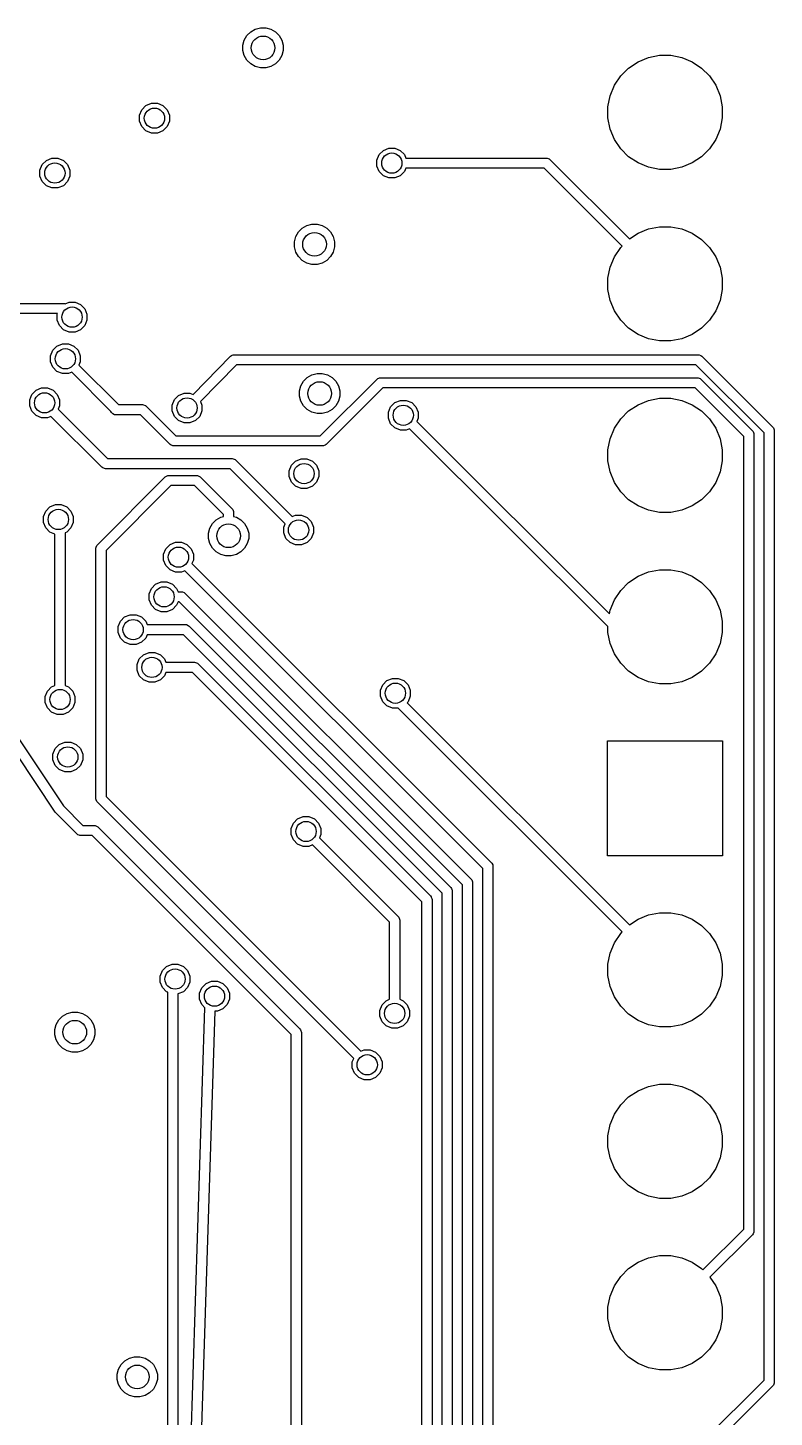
# Model space of a CAD drawing. Header units: inches. Extents: x 5.14 to 6.15, y -4.1 to -1.79.
# Drawn here: x 5.716 to 6.151, y -3.57 to -2.759 of the extents above; entities that cross this region are included whole.
import ezdxf

# ---------------------------------------------------------------- set-up
doc = ezdxf.new("R2010")
doc.units = ezdxf.units.IN
doc.header["$MEASUREMENT"] = 0
doc.layers.add('B.Cu', color=153, linetype='CONTINUOUS', true_color=0x4d7fc4)

msp = doc.modelspace()

# ---------------------------------------------------------------- linework, layer by layer
at = {"layer": 'B.Cu', "linetype": 'CONTINUOUS'}
for p, q in [((5.84393, -2.76381), (5.84612, -2.76163)), ((5.84612, -2.76163), (5.84879, -2.76009)), ((5.84879, -2.76009), (5.85176, -2.75929)), ((5.85176, -2.75929), (5.85485, -2.75929)), ((5.85485, -2.75929), (5.85782, -2.76009)), ((5.85782, -2.76009), (5.8605, -2.76163)), ((5.8605, -2.76163), (5.86268, -2.76381)), ((5.8416, -2.76946), (5.84239, -2.76648)), ((5.8416, -2.77254), (5.8416, -2.76946)), ((5.84239, -2.76648), (5.84393, -2.76381)), ((5.86268, -2.76381), (5.86422, -2.76648)), ((5.86422, -2.76648), (5.86502, -2.76946)), ((5.86502, -2.76946), (5.86502, -2.77254)), ((5.84239, -2.77552), (5.8416, -2.77254)), ((5.84393, -2.77819), (5.84239, -2.77552)), ((5.84612, -2.78037), (5.84393, -2.77819)), ((5.86268, -2.77819), (5.8605, -2.78037)), ((5.86422, -2.77552), (5.86268, -2.77819)), ((5.86502, -2.77254), (5.86422, -2.77552)), ((6.07182, -2.77909), (6.07788, -2.77658)), ((6.07788, -2.77658), (6.08432, -2.7753)), ((6.08432, -2.7753), (6.09088, -2.7753)), ((6.09088, -2.7753), (6.09731, -2.77658)), ((6.09731, -2.77658), (6.10337, -2.77909)), ((5.84879, -2.78191), (5.84612, -2.78037)), ((5.85176, -2.78271), (5.84879, -2.78191)), ((5.85485, -2.78271), (5.85176, -2.78271)), ((5.85782, -2.78191), (5.85485, -2.78271)), ((5.8605, -2.78037), (5.85782, -2.78191)), ((6.06173, -2.78738), (6.06637, -2.78274)), ((6.06637, -2.78274), (6.07182, -2.77909)), ((6.10337, -2.77909), (6.10883, -2.78274)), ((6.10883, -2.78274), (6.11347, -2.78738)), ((6.05557, -2.79889), (6.05809, -2.79283)), ((6.05809, -2.79283), (6.06173, -2.78738)), ((6.11347, -2.78738), (6.11711, -2.79283)), ((6.11711, -2.79283), (6.11962, -2.79889)), ((5.78508, -2.80463), (5.78827, -2.80331)), ((5.78827, -2.80331), (5.79173, -2.80331)), ((5.79173, -2.80331), (5.79492, -2.80463)), ((6.05429, -2.80533), (6.05557, -2.79889)), ((6.11962, -2.79889), (6.1209, -2.80533)), ((5.78131, -2.81027), (5.78263, -2.80708)), ((5.78131, -2.81373), (5.78131, -2.81027)), ((5.78263, -2.80708), (5.78508, -2.80463)), ((5.79492, -2.80463), (5.79737, -2.80708)), ((5.79737, -2.80708), (5.79869, -2.81027)), ((5.79869, -2.81027), (5.79869, -2.81373)), ((6.05429, -2.81189), (6.05429, -2.80533)), ((6.1209, -2.80533), (6.1209, -2.81189)), ((5.78263, -2.81692), (5.78131, -2.81373)), ((5.78508, -2.81937), (5.78263, -2.81692)), ((5.78827, -2.82069), (5.78508, -2.81937)), ((5.79492, -2.81937), (5.79173, -2.82069)), ((5.79737, -2.81692), (5.79492, -2.81937)), ((5.79869, -2.81373), (5.79737, -2.81692)), ((6.05557, -2.81832), (6.05429, -2.81189)), ((6.05809, -2.82438), (6.05557, -2.81832)), ((6.11962, -2.81832), (6.11711, -2.82438)), ((6.1209, -2.81189), (6.11962, -2.81832)), ((5.79173, -2.82069), (5.78827, -2.82069)), ((6.06173, -2.82984), (6.05809, -2.82438)), ((6.11711, -2.82438), (6.11347, -2.82984)), ((5.72708, -2.83663), (5.73027, -2.83531)), ((5.73027, -2.83531), (5.73373, -2.83531)), ((5.73373, -2.83531), (5.73692, -2.83663)), ((5.91966, -2.83646), (5.92098, -2.83327)), ((5.92098, -2.83327), (5.92343, -2.83082)), ((5.92343, -2.83082), (5.92662, -2.8295)), ((5.92662, -2.8295), (5.93007, -2.8295)), ((5.93007, -2.8295), (5.93327, -2.83082)), ((5.93327, -2.83082), (5.93571, -2.83327)), ((5.93571, -2.83327), (5.93653, -2.83524)), ((5.93653, -2.83524), (6.01838, -2.83524)), ((6.01838, -2.83524), (6.01896, -2.83529)), ((6.01896, -2.83529), (6.02002, -2.83573)), ((6.02002, -2.83573), (6.02047, -2.8361)), ((6.06637, -2.83447), (6.06173, -2.82984)), ((6.07182, -2.83812), (6.06637, -2.83447)), ((6.10883, -2.83447), (6.10337, -2.83812)), ((6.11347, -2.82984), (6.10883, -2.83447)), ((5.72331, -2.84227), (5.72463, -2.83908)), ((5.72331, -2.84573), (5.72331, -2.84227)), ((5.72463, -2.83908), (5.72708, -2.83663)), ((5.73692, -2.83663), (5.73937, -2.83908)), ((5.73937, -2.83908), (5.74069, -2.84227)), ((5.74069, -2.84227), (5.74069, -2.84573)), ((5.91966, -2.83992), (5.91966, -2.83646)), ((5.92098, -2.84311), (5.91966, -2.83992)), ((5.92343, -2.84555), (5.92098, -2.84311)), ((5.93571, -2.84311), (5.93327, -2.84555)), ((5.93653, -2.84114), (5.93571, -2.84311)), ((6.01716, -2.84114), (5.93653, -2.84114)), ((6.06256, -2.88655), (6.01716, -2.84114)), ((6.02047, -2.8361), (6.06681, -2.88244)), ((6.07788, -2.84063), (6.07182, -2.83812)), ((6.08432, -2.84191), (6.07788, -2.84063)), ((6.09088, -2.84191), (6.08432, -2.84191)), ((6.09731, -2.84063), (6.09088, -2.84191)), ((6.10337, -2.83812), (6.09731, -2.84063)), ((5.72463, -2.84892), (5.72331, -2.84573)), ((5.72708, -2.85137), (5.72463, -2.84892)), ((5.73027, -2.85269), (5.72708, -2.85137)), ((5.73692, -2.85137), (5.73373, -2.85269)), ((5.73937, -2.84892), (5.73692, -2.85137)), ((5.74069, -2.84573), (5.73937, -2.84892)), ((5.92662, -2.84688), (5.92343, -2.84555)), ((5.93007, -2.84688), (5.92662, -2.84688)), ((5.93327, -2.84555), (5.93007, -2.84688)), ((5.73373, -2.85269), (5.73027, -2.85269)), ((5.87393, -2.87836), (5.87611, -2.87618)), ((5.87611, -2.87618), (5.87879, -2.87464)), ((5.87879, -2.87464), (5.88176, -2.87384)), ((5.88176, -2.87384), (5.88485, -2.87384)), ((5.88485, -2.87384), (5.88782, -2.87464)), ((5.88782, -2.87464), (5.8905, -2.87618)), ((5.8905, -2.87618), (5.89268, -2.87836)), ((6.07788, -2.87658), (6.08432, -2.8753)), ((6.08432, -2.8753), (6.09088, -2.8753)), ((6.09088, -2.8753), (6.09731, -2.87658)), ((5.8716, -2.88401), (5.87239, -2.88103)), ((5.8716, -2.88709), (5.8716, -2.88401)), ((5.87239, -2.88103), (5.87393, -2.87836)), ((5.89268, -2.87836), (5.89422, -2.88103)), ((5.89422, -2.88103), (5.89502, -2.88401)), ((5.89502, -2.88401), (5.89502, -2.88709)), ((6.06681, -2.88244), (6.07182, -2.87909)), ((6.07182, -2.87909), (6.07788, -2.87658)), ((6.09731, -2.87658), (6.10337, -2.87909)), ((6.10337, -2.87909), (6.10883, -2.88274)), ((6.10883, -2.88274), (6.11347, -2.88738)), ((5.87239, -2.89007), (5.8716, -2.88709)), ((5.87393, -2.89274), (5.87239, -2.89007)), ((5.89422, -2.89007), (5.89268, -2.89274)), ((5.89502, -2.88709), (5.89422, -2.89007)), ((6.05809, -2.89283), (6.06173, -2.88738)), ((6.06173, -2.88738), (6.06256, -2.88655)), ((6.11347, -2.88738), (6.11711, -2.89283)), ((5.87611, -2.89492), (5.87393, -2.89274)), ((5.87879, -2.89646), (5.87611, -2.89492)), ((5.88176, -2.89726), (5.87879, -2.89646)), ((5.88485, -2.89726), (5.88176, -2.89726)), ((5.88782, -2.89646), (5.88485, -2.89726)), ((5.8905, -2.89492), (5.88782, -2.89646)), ((5.89268, -2.89274), (5.8905, -2.89492)), ((6.05429, -2.90533), (6.05557, -2.89889)), ((6.05557, -2.89889), (6.05809, -2.89283)), ((6.11711, -2.89283), (6.11962, -2.89889)), ((6.11962, -2.89889), (6.1209, -2.90533)), ((6.05429, -2.91189), (6.05429, -2.90533)), ((6.1209, -2.90533), (6.1209, -2.91189)), ((6.05557, -2.91832), (6.05429, -2.91189)), ((6.1209, -2.91189), (6.11962, -2.91832)), ((5.65513, -2.92005), (5.737, -2.92005)), ((5.737, -2.92005), (5.73758, -2.9201)), ((5.73758, -2.9201), (5.73797, -2.92027)), ((5.73797, -2.92027), (5.74027, -2.91931)), ((5.74027, -2.91931), (5.74373, -2.91931)), ((5.74373, -2.91931), (5.74692, -2.92063)), ((5.74692, -2.92063), (5.74937, -2.92308)), ((5.74937, -2.92308), (5.75069, -2.92627)), ((6.05809, -2.92438), (6.05557, -2.91832)), ((6.06173, -2.92984), (6.05809, -2.92438)), ((6.11711, -2.92438), (6.11347, -2.92984)), ((6.11962, -2.91832), (6.11711, -2.92438)), ((5.73344, -2.92595), (5.648, -2.92595)), ((5.73331, -2.92627), (5.73344, -2.92595)), ((5.73331, -2.92973), (5.73331, -2.92627)), ((5.73463, -2.93292), (5.73331, -2.92973)), ((5.73708, -2.93537), (5.73463, -2.93292)), ((5.74937, -2.93292), (5.74692, -2.93537)), ((5.75069, -2.92973), (5.74937, -2.93292)), ((5.75069, -2.92627), (5.75069, -2.92973)), ((6.06637, -2.93447), (6.06173, -2.92984)), ((6.11347, -2.92984), (6.10883, -2.93447)), ((5.74027, -2.93669), (5.73708, -2.93537)), ((5.74373, -2.93669), (5.74027, -2.93669)), ((5.74692, -2.93537), (5.74373, -2.93669)), ((6.07182, -2.93812), (6.06637, -2.93447)), ((6.07788, -2.94063), (6.07182, -2.93812)), ((6.08432, -2.94191), (6.07788, -2.94063)), ((6.09731, -2.94063), (6.09088, -2.94191)), ((6.10337, -2.93812), (6.09731, -2.94063)), ((6.10883, -2.93447), (6.10337, -2.93812)), ((5.72941, -2.95057), (5.73074, -2.94737)), ((5.73074, -2.94737), (5.73318, -2.94493)), ((5.73318, -2.94493), (5.73637, -2.94361)), ((5.73637, -2.94361), (5.73983, -2.94361)), ((5.73983, -2.94361), (5.74302, -2.94493)), ((5.74302, -2.94493), (5.74547, -2.94737)), ((5.74547, -2.94737), (5.74679, -2.95057)), ((6.09088, -2.94191), (6.08432, -2.94191)), ((5.72941, -2.95402), (5.72941, -2.95057)), ((5.73074, -2.95722), (5.72941, -2.95402)), ((5.73318, -2.95966), (5.73074, -2.95722)), ((5.74679, -2.95402), (5.74598, -2.95599)), ((5.74598, -2.95599), (5.76903, -2.97905)), ((5.74679, -2.95057), (5.74679, -2.95402)), ((5.81261, -2.97309), (5.83441, -2.9508)), ((5.83776, -2.95582), (5.81684, -2.97721)), ((5.83441, -2.9508), (5.83485, -2.95043)), ((5.83485, -2.95043), (5.83487, -2.95042)), ((5.83487, -2.95042), (5.83488, -2.95041)), ((5.83488, -2.95041), (5.8354, -2.9502)), ((5.8354, -2.9502), (5.83591, -2.94998)), ((5.83591, -2.94998), (5.83593, -2.94998)), ((5.83593, -2.94998), (5.83595, -2.94997)), ((5.83595, -2.94997), (5.83652, -2.94991)), ((5.83652, -2.94991), (6.10683, -2.94991)), ((6.10561, -2.95582), (5.83776, -2.95582)), ((6.14528, -2.99549), (6.10561, -2.95582)), ((6.10683, -2.94991), (6.10741, -2.94997)), ((6.10741, -2.94997), (6.10843, -2.95039)), ((6.10843, -2.95039), (6.10847, -2.95041)), ((6.10847, -2.95041), (6.10892, -2.95078)), ((6.10892, -2.95078), (6.15032, -2.99218)), ((5.73637, -2.96098), (5.73318, -2.95966)), ((5.73983, -2.96098), (5.73637, -2.96098)), ((5.7418, -2.96017), (5.73983, -2.96098)), ((5.76469, -2.98306), (5.7418, -2.96017)), ((5.87539, -2.96803), (5.87693, -2.96536)), ((5.87693, -2.96536), (5.87911, -2.96318)), ((5.87911, -2.96318), (5.88179, -2.96164)), ((5.88179, -2.96164), (5.88476, -2.96084)), ((5.88476, -2.96084), (5.88785, -2.96084)), ((5.88668, -2.99723), (5.91972, -2.96419)), ((5.88785, -2.96084), (5.89082, -2.96164)), ((5.89082, -2.96164), (5.8935, -2.96318)), ((5.8935, -2.96318), (5.89568, -2.96536)), ((5.89568, -2.96536), (5.89722, -2.96803)), ((5.91972, -2.96419), (5.92016, -2.96383)), ((5.92016, -2.96383), (5.92079, -2.96357)), ((5.92079, -2.96357), (5.92123, -2.96339)), ((5.92123, -2.96339), (5.9218, -2.96333)), ((5.9218, -2.96333), (6.10633, -2.96333)), ((6.10633, -2.96333), (6.1069, -2.96339)), ((6.1069, -2.96339), (6.10797, -2.96383)), ((6.10797, -2.96383), (6.10797, -2.96383)), ((6.10797, -2.96383), (6.10841, -2.96419)), ((6.10841, -2.96419), (6.13851, -2.99429)), ((5.71731, -2.97627), (5.71863, -2.97308)), ((5.71863, -2.97308), (5.72108, -2.97063)), ((5.72108, -2.97063), (5.72427, -2.96931)), ((5.72427, -2.96931), (5.72773, -2.96931)), ((5.72773, -2.96931), (5.73092, -2.97063)), ((5.73092, -2.97063), (5.73337, -2.97308)), ((5.73337, -2.97308), (5.73469, -2.97627)), ((5.80408, -2.97363), (5.80727, -2.97231)), ((5.80727, -2.97231), (5.81073, -2.97231)), ((5.81073, -2.97231), (5.81261, -2.97309)), ((5.8746, -2.97101), (5.87539, -2.96803)), ((5.8746, -2.97409), (5.8746, -2.97101)), ((5.92303, -2.96924), (5.88999, -3.00228)), ((5.89722, -2.96803), (5.89802, -2.97101)), ((5.89802, -2.97101), (5.89802, -2.97409)), ((6.1051, -2.96924), (5.92303, -2.96924)), ((6.13346, -2.9976), (6.1051, -2.96924)), ((5.71731, -2.97973), (5.71731, -2.97627)), ((5.71863, -2.98292), (5.71731, -2.97973)), ((5.73469, -2.97973), (5.73387, -2.9817)), ((5.73469, -2.97627), (5.73469, -2.97973)), ((5.76903, -2.97905), (5.78312, -2.97905)), ((5.78312, -2.97905), (5.7837, -2.9791)), ((5.7837, -2.9791), (5.78462, -2.97949)), ((5.78462, -2.97949), (5.78476, -2.97954)), ((5.78476, -2.97954), (5.78521, -2.97991)), ((5.78521, -2.97991), (5.80253, -2.99723)), ((5.80031, -2.97927), (5.80163, -2.97608)), ((5.80031, -2.98273), (5.80031, -2.97927)), ((5.80163, -2.97608), (5.80408, -2.97363)), ((5.81684, -2.97721), (5.81769, -2.97927)), ((5.81769, -2.97927), (5.81769, -2.98273)), ((5.87539, -2.97707), (5.8746, -2.97409)), ((5.87693, -2.97974), (5.87539, -2.97707)), ((5.87911, -2.98192), (5.87693, -2.97974)), ((5.89568, -2.97974), (5.8935, -2.98192)), ((5.89722, -2.97707), (5.89568, -2.97974)), ((5.89802, -2.97409), (5.89722, -2.97707)), ((5.92635, -2.98351), (5.92767, -2.98031)), ((5.92767, -2.98031), (5.93012, -2.97787)), ((5.93012, -2.97787), (5.93331, -2.97655)), ((5.93331, -2.97655), (5.93677, -2.97655)), ((5.93677, -2.97655), (5.93996, -2.97787)), ((5.93996, -2.97787), (5.9424, -2.98031)), ((5.9424, -2.98031), (5.94373, -2.98351)), ((6.06637, -2.98274), (6.07182, -2.97909)), ((6.07182, -2.97909), (6.07788, -2.97658)), ((6.07788, -2.97658), (6.08432, -2.9753)), ((6.08432, -2.9753), (6.09088, -2.9753)), ((6.09088, -2.9753), (6.09731, -2.97658)), ((6.09731, -2.97658), (6.10337, -2.97909)), ((6.10337, -2.97909), (6.10883, -2.98274)), ((5.72108, -2.98537), (5.71863, -2.98292)), ((5.72427, -2.98669), (5.72108, -2.98537)), ((5.72773, -2.98669), (5.72427, -2.98669)), ((5.7297, -2.98587), (5.72773, -2.98669)), ((5.75939, -3.01557), (5.7297, -2.98587)), ((5.73387, -2.9817), (5.7627, -3.01053)), ((5.76493, -2.98364), (5.76469, -2.98306)), ((5.76575, -2.98446), (5.76493, -2.98364)), ((5.76681, -2.9849), (5.76575, -2.98446)), ((5.76739, -2.98495), (5.76681, -2.9849)), ((5.7819, -2.98495), (5.76739, -2.98495)), ((5.79922, -3.00228), (5.7819, -2.98495)), ((5.80163, -2.98592), (5.80031, -2.98273)), ((5.80408, -2.98837), (5.80163, -2.98592)), ((5.80727, -2.98969), (5.80408, -2.98837)), ((5.81073, -2.98969), (5.80727, -2.98969)), ((5.81392, -2.98837), (5.81073, -2.98969)), ((5.81637, -2.98592), (5.81392, -2.98837)), ((5.81769, -2.98273), (5.81637, -2.98592)), ((5.88179, -2.98346), (5.87911, -2.98192)), ((5.88476, -2.98426), (5.88179, -2.98346)), ((5.88785, -2.98426), (5.88476, -2.98426)), ((5.89082, -2.98346), (5.88785, -2.98426)), ((5.8935, -2.98192), (5.89082, -2.98346)), ((5.92635, -2.98696), (5.92635, -2.98351)), ((5.92767, -2.99016), (5.92635, -2.98696)), ((5.94373, -2.98696), (5.94291, -2.98893)), ((5.94291, -2.98893), (6.05516, -3.10099)), ((5.94373, -2.98351), (5.94373, -2.98696)), ((6.05809, -2.99283), (6.06173, -2.98738)), ((6.06173, -2.98738), (6.06637, -2.98274)), ((6.10883, -2.98274), (6.11347, -2.98738)), ((6.11347, -2.98738), (6.11711, -2.99283)), ((5.80253, -2.99723), (5.88668, -2.99723)), ((5.93012, -2.9926), (5.92767, -2.99016)), ((5.93331, -2.99392), (5.93012, -2.9926)), ((5.93677, -2.99392), (5.93331, -2.99392)), ((5.93874, -2.99311), (5.93677, -2.99392)), ((6.05429, -3.10847), (5.93874, -2.99311)), ((6.05557, -2.99889), (6.05809, -2.99283)), ((6.11711, -2.99283), (6.11962, -2.99889)), ((6.13346, -3.45976), (6.13346, -2.9976)), ((6.13851, -2.99429), (6.13887, -2.99473)), ((6.13887, -2.99473), (6.13931, -2.9958)), ((6.13931, -2.9958), (6.13937, -2.99637)), ((6.13937, -2.99637), (6.13937, -3.46098)), ((6.14528, -3.54795), (6.14528, -2.99549)), ((6.15032, -2.99218), (6.15068, -2.99262)), ((6.15068, -2.99262), (6.15112, -2.99369)), ((6.15112, -2.99369), (6.15118, -2.99426)), ((6.15118, -2.99426), (6.15118, -3.54917)), ((5.79967, -3.00264), (5.79922, -3.00228)), ((5.80042, -3.00295), (5.79967, -3.00264)), ((5.80073, -3.00308), (5.80042, -3.00295)), ((5.80131, -3.00314), (5.80073, -3.00308)), ((5.8879, -3.00314), (5.80131, -3.00314)), ((5.88848, -3.00308), (5.8879, -3.00314)), ((5.88954, -3.00264), (5.88848, -3.00308)), ((5.88999, -3.00228), (5.88954, -3.00264)), ((6.05429, -3.00533), (6.05557, -2.99889)), ((6.05429, -3.01189), (6.05429, -3.00533)), ((6.11962, -2.99889), (6.1209, -3.00533)), ((6.1209, -3.00533), (6.1209, -3.01189)), ((5.7627, -3.01053), (5.83533, -3.01053)), ((5.83533, -3.01053), (5.83591, -3.01058)), ((5.83591, -3.01058), (5.83697, -3.01102)), ((5.83697, -3.01102), (5.83742, -3.01139)), ((5.83742, -3.01139), (5.87032, -3.04429)), ((5.8698, -3.01437), (5.87224, -3.01193)), ((5.87224, -3.01193), (5.87544, -3.0106)), ((5.87544, -3.0106), (5.87889, -3.0106)), ((5.87889, -3.0106), (5.88209, -3.01193)), ((5.88209, -3.01193), (5.88453, -3.01437)), ((6.05557, -3.01832), (6.05429, -3.01189)), ((6.1209, -3.01189), (6.11962, -3.01832)), ((5.75677, -3.0607), (5.79623, -3.02123)), ((5.75984, -3.01593), (5.75939, -3.01557)), ((5.7609, -3.01637), (5.75984, -3.01593)), ((5.76148, -3.01643), (5.7609, -3.01637)), ((5.83411, -3.01643), (5.76148, -3.01643)), ((5.79623, -3.02123), (5.79668, -3.02087)), ((5.79668, -3.02087), (5.79775, -3.02043)), ((5.79775, -3.02043), (5.79832, -3.02037)), ((5.79832, -3.02037), (5.81463, -3.02037)), ((5.81463, -3.02037), (5.8152, -3.02043)), ((5.8152, -3.02043), (5.81591, -3.02072)), ((5.81591, -3.02072), (5.81627, -3.02087)), ((5.81627, -3.02087), (5.81672, -3.02123)), ((5.81672, -3.02123), (5.83531, -3.03982)), ((5.86614, -3.04847), (5.83411, -3.01643)), ((5.86848, -3.01756), (5.8698, -3.01437)), ((5.86848, -3.02102), (5.86848, -3.01756)), ((5.8698, -3.02421), (5.86848, -3.02102)), ((5.88453, -3.01437), (5.88585, -3.01756)), ((5.88585, -3.02102), (5.88453, -3.02421)), ((5.88585, -3.01756), (5.88585, -3.02102)), ((6.05809, -3.02438), (6.05557, -3.01832)), ((6.11962, -3.01832), (6.11711, -3.02438)), ((5.79954, -3.02627), (5.76181, -3.06401)), ((5.81341, -3.02627), (5.79954, -3.02627)), ((5.83027, -3.04314), (5.81341, -3.02627)), ((5.87224, -3.02666), (5.8698, -3.02421)), ((5.87544, -3.02798), (5.87224, -3.02666)), ((5.87889, -3.02798), (5.87544, -3.02798)), ((5.88209, -3.02666), (5.87889, -3.02798)), ((5.88453, -3.02421), (5.88209, -3.02666)), ((6.06173, -3.02984), (6.05809, -3.02438)), ((6.06637, -3.03447), (6.06173, -3.02984)), ((6.11347, -3.02984), (6.10883, -3.03447)), ((6.11711, -3.02438), (6.11347, -3.02984)), ((5.72908, -3.03863), (5.73227, -3.03731)), ((5.73227, -3.03731), (5.73573, -3.03731)), ((5.73573, -3.03731), (5.73892, -3.03863)), ((6.07182, -3.03812), (6.06637, -3.03447)), ((6.07788, -3.04063), (6.07182, -3.03812)), ((6.10337, -3.03812), (6.09731, -3.04063)), ((6.10883, -3.03447), (6.10337, -3.03812)), ((5.72531, -3.04427), (5.72663, -3.04108)), ((5.72531, -3.04773), (5.72531, -3.04427)), ((5.72663, -3.04108), (5.72908, -3.03863)), ((5.73892, -3.03863), (5.74137, -3.04108)), ((5.74137, -3.04108), (5.74269, -3.04427)), ((5.74269, -3.04427), (5.74269, -3.04773)), ((5.82385, -3.04833), (5.82603, -3.04615)), ((5.82603, -3.04615), (5.8287, -3.04461)), ((5.8287, -3.04461), (5.83027, -3.04419)), ((5.83027, -3.04419), (5.83027, -3.04314)), ((5.83531, -3.03982), (5.83568, -3.04027)), ((5.83568, -3.04027), (5.83612, -3.04134)), ((5.83612, -3.04134), (5.83617, -3.04191)), ((5.83617, -3.04191), (5.83617, -3.04419)), ((5.83617, -3.04419), (5.83774, -3.04461)), ((5.83774, -3.04461), (5.84041, -3.04615)), ((5.84041, -3.04615), (5.84259, -3.04833)), ((5.87032, -3.04429), (5.87229, -3.04348)), ((5.87229, -3.04348), (5.87574, -3.04348)), ((5.87574, -3.04348), (5.87894, -3.0448)), ((5.87894, -3.0448), (5.88138, -3.04724)), ((6.08432, -3.04191), (6.07788, -3.04063)), ((6.09088, -3.04191), (6.08432, -3.04191)), ((6.09731, -3.04063), (6.09088, -3.04191)), ((5.72663, -3.05092), (5.72531, -3.04773)), ((5.72908, -3.05337), (5.72663, -3.05092)), ((5.73205, -3.05459), (5.72908, -3.05337)), ((5.73892, -3.05337), (5.73795, -3.05377)), ((5.73795, -3.05377), (5.73795, -3.14282)), ((5.74137, -3.05092), (5.73892, -3.05337)), ((5.74269, -3.04773), (5.74137, -3.05092)), ((5.82151, -3.05398), (5.82231, -3.051)), ((5.82151, -3.05706), (5.82151, -3.05398)), ((5.82231, -3.051), (5.82385, -3.04833)), ((5.84259, -3.04833), (5.84413, -3.051)), ((5.84413, -3.051), (5.84493, -3.05398)), ((5.84493, -3.05398), (5.84493, -3.05706)), ((5.86533, -3.05044), (5.86614, -3.04847)), ((5.86533, -3.05389), (5.86533, -3.05044)), ((5.86665, -3.05709), (5.86533, -3.05389)), ((5.88138, -3.04724), (5.8827, -3.05044)), ((5.8827, -3.05389), (5.88138, -3.05709)), ((5.8827, -3.05044), (5.8827, -3.05389)), ((5.73205, -3.14282), (5.73205, -3.05459)), ((5.75591, -3.06278), (5.75596, -3.06221)), ((5.75596, -3.06221), (5.7564, -3.06114)), ((5.7564, -3.06114), (5.75677, -3.0607)), ((5.79663, -3.06308), (5.79908, -3.06063)), ((5.79908, -3.06063), (5.80227, -3.05931)), ((5.80227, -3.05931), (5.80573, -3.05931)), ((5.80573, -3.05931), (5.80892, -3.06063)), ((5.80892, -3.06063), (5.81137, -3.06308)), ((5.82231, -3.06004), (5.82151, -3.05706)), ((5.82385, -3.06271), (5.82231, -3.06004)), ((5.84413, -3.06004), (5.84259, -3.06271)), ((5.84493, -3.05706), (5.84413, -3.06004)), ((5.86909, -3.05953), (5.86665, -3.05709)), ((5.87229, -3.06085), (5.86909, -3.05953)), ((5.87574, -3.06085), (5.87229, -3.06085)), ((5.87894, -3.05953), (5.87574, -3.06085)), ((5.88138, -3.05709), (5.87894, -3.05953)), ((5.75591, -3.20886), (5.75591, -3.06278)), ((5.76181, -3.06401), (5.76181, -3.20764)), ((5.79531, -3.06627), (5.79663, -3.06308)), ((5.79531, -3.06973), (5.79531, -3.06627)), ((5.79663, -3.07292), (5.79531, -3.06973)), ((5.81137, -3.06308), (5.81269, -3.06627)), ((5.81269, -3.06973), (5.81187, -3.0717)), ((5.81269, -3.06627), (5.81269, -3.06973)), ((5.82603, -3.06489), (5.82385, -3.06271)), ((5.8287, -3.06643), (5.82603, -3.06489)), ((5.83168, -3.06723), (5.8287, -3.06643)), ((5.83476, -3.06723), (5.83168, -3.06723)), ((5.83774, -3.06643), (5.83476, -3.06723)), ((5.84041, -3.06489), (5.83774, -3.06643)), ((5.84259, -3.06271), (5.84041, -3.06489)), ((5.79908, -3.07537), (5.79663, -3.07292)), ((5.80227, -3.07669), (5.79908, -3.07537)), ((5.80573, -3.07669), (5.80227, -3.07669)), ((5.8077, -3.07587), (5.80573, -3.07669)), ((5.9813, -3.24948), (5.8077, -3.07587)), ((5.81187, -3.0717), (5.98565, -3.24548)), ((6.07182, -3.07909), (6.07788, -3.07658)), ((6.07788, -3.07658), (6.08432, -3.0753)), ((6.08432, -3.0753), (6.09088, -3.0753)), ((6.09088, -3.0753), (6.09731, -3.07658)), ((6.09731, -3.07658), (6.10337, -3.07909)), ((5.7869, -3.0894), (5.78823, -3.0862)), ((5.78823, -3.0862), (5.79067, -3.08376)), ((5.79067, -3.08376), (5.79386, -3.08244)), ((5.79386, -3.08244), (5.79732, -3.08244)), ((5.79732, -3.08244), (5.80051, -3.08376)), ((5.80051, -3.08376), (5.80296, -3.0862)), ((5.80296, -3.0862), (5.80377, -3.08817)), ((6.06173, -3.08738), (6.06637, -3.08274)), ((6.06637, -3.08274), (6.07182, -3.07909)), ((6.10337, -3.07909), (6.10883, -3.08274)), ((6.10883, -3.08274), (6.11347, -3.08738)), ((5.7869, -3.09285), (5.7869, -3.0894)), ((5.78823, -3.09605), (5.7869, -3.09285)), ((5.80377, -3.09408), (5.80296, -3.09605)), ((5.80377, -3.08817), (5.80569, -3.08817)), ((5.80447, -3.09408), (5.80377, -3.09408)), ((5.96949, -3.2591), (5.80447, -3.09408)), ((5.80569, -3.08817), (5.80627, -3.08823)), ((5.80627, -3.08823), (5.80733, -3.08867)), ((5.80733, -3.08867), (5.80778, -3.08904)), ((5.80778, -3.08904), (5.97453, -3.25579)), ((6.05557, -3.09889), (6.05809, -3.09283)), ((6.05809, -3.09283), (6.06173, -3.08738)), ((6.11347, -3.08738), (6.11711, -3.09283)), ((6.11711, -3.09283), (6.11962, -3.09889)), ((5.77019, -3.10531), (5.77264, -3.10287)), ((5.77264, -3.10287), (5.77583, -3.10155)), ((5.77583, -3.10155), (5.77929, -3.10155)), ((5.77929, -3.10155), (5.78248, -3.10287)), ((5.78248, -3.10287), (5.78492, -3.10531)), ((5.79067, -3.09849), (5.78823, -3.09605)), ((5.79386, -3.09981), (5.79067, -3.09849)), ((5.79732, -3.09981), (5.79386, -3.09981)), ((5.80051, -3.09849), (5.79732, -3.09981)), ((5.80296, -3.09605), (5.80051, -3.09849)), ((6.05516, -3.10099), (6.05557, -3.09889)), ((6.11962, -3.09889), (6.1209, -3.10533)), ((5.76887, -3.10851), (5.77019, -3.10531)), ((5.76887, -3.11196), (5.76887, -3.10851)), ((5.78492, -3.10531), (5.78574, -3.10728)), ((5.78574, -3.10728), (5.8081, -3.10728)), ((5.8081, -3.10728), (5.80868, -3.10734)), ((5.80868, -3.10734), (5.80974, -3.10778)), ((5.80974, -3.10778), (5.81019, -3.10815)), ((5.81019, -3.10815), (5.96272, -3.26068)), ((6.05429, -3.11189), (6.05429, -3.10847)), ((6.1209, -3.10533), (6.1209, -3.11189)), ((5.77019, -3.11516), (5.76887, -3.11196)), ((5.77264, -3.1176), (5.77019, -3.11516)), ((5.77583, -3.11892), (5.77264, -3.1176)), ((5.77929, -3.11892), (5.77583, -3.11892)), ((5.78248, -3.1176), (5.77929, -3.11892)), ((5.78492, -3.11516), (5.78248, -3.1176)), ((5.78574, -3.11319), (5.78492, -3.11516)), ((5.80688, -3.11319), (5.78574, -3.11319)), ((5.95768, -3.26399), (5.80688, -3.11319)), ((6.05557, -3.11832), (6.05429, -3.11189)), ((6.05809, -3.12438), (6.05557, -3.11832)), ((6.11962, -3.11832), (6.11711, -3.12438)), ((6.1209, -3.11189), (6.11962, -3.11832)), ((5.77988, -3.13052), (5.7812, -3.12732)), ((5.7812, -3.12732), (5.78364, -3.12488)), ((5.78364, -3.12488), (5.78684, -3.12356)), ((5.78684, -3.12356), (5.79029, -3.12356)), ((5.79029, -3.12356), (5.79348, -3.12488)), ((5.79348, -3.12488), (5.79593, -3.12732)), ((5.79593, -3.12732), (5.79674, -3.12929)), ((6.06173, -3.12984), (6.05809, -3.12438)), ((6.11711, -3.12438), (6.11347, -3.12984)), ((5.77988, -3.13397), (5.77988, -3.13052)), ((5.7812, -3.13717), (5.77988, -3.13397)), ((5.79674, -3.1352), (5.79593, -3.13717)), ((5.79674, -3.12929), (5.81341, -3.12929)), ((5.81218, -3.1352), (5.79674, -3.1352)), ((5.94587, -3.26888), (5.81218, -3.1352)), ((5.81341, -3.12929), (5.81398, -3.12935)), ((5.81398, -3.12935), (5.81505, -3.12979)), ((5.81505, -3.12979), (5.81549, -3.13016)), ((5.81549, -3.13016), (5.95091, -3.26557)), ((6.06637, -3.13447), (6.06173, -3.12984)), ((6.07182, -3.13812), (6.06637, -3.13447)), ((6.10883, -3.13447), (6.10337, -3.13812)), ((6.11347, -3.12984), (6.10883, -3.13447)), ((5.72763, -3.14608), (5.73008, -3.14363)), ((5.73008, -3.14363), (5.73205, -3.14282)), ((5.73795, -3.14282), (5.73992, -3.14363)), ((5.73992, -3.14363), (5.74237, -3.14608)), ((5.78364, -3.13961), (5.7812, -3.13717)), ((5.78684, -3.14093), (5.78364, -3.13961)), ((5.79029, -3.14093), (5.78684, -3.14093)), ((5.79348, -3.13961), (5.79029, -3.14093)), ((5.79593, -3.13717), (5.79348, -3.13961)), ((5.92173, -3.14561), (5.92305, -3.14242)), ((5.92305, -3.14242), (5.92549, -3.13998)), ((5.92549, -3.13998), (5.92869, -3.13865)), ((5.92869, -3.13865), (5.93214, -3.13865)), ((5.93214, -3.13865), (5.93533, -3.13998)), ((5.93533, -3.13998), (5.93778, -3.14242)), ((5.93778, -3.14242), (5.9391, -3.14561)), ((6.07788, -3.14063), (6.07182, -3.13812)), ((6.08432, -3.14191), (6.07788, -3.14063)), ((6.09088, -3.14191), (6.08432, -3.14191)), ((6.09731, -3.14063), (6.09088, -3.14191)), ((6.10337, -3.13812), (6.09731, -3.14063)), ((5.73218, -3.21659), (5.68813, -3.15052)), ((5.69304, -3.14724), (5.73693, -3.21307)), ((5.72631, -3.14927), (5.72763, -3.14608)), ((5.72631, -3.15273), (5.72631, -3.14927)), ((5.74237, -3.14608), (5.74369, -3.14927)), ((5.74369, -3.14927), (5.74369, -3.15273)), ((5.92173, -3.14907), (5.92173, -3.14561)), ((5.92305, -3.15226), (5.92173, -3.14907)), ((5.9391, -3.14907), (5.93778, -3.15226)), ((5.9391, -3.14561), (5.9391, -3.14907)), ((5.72763, -3.15592), (5.72631, -3.15273)), ((5.73008, -3.15837), (5.72763, -3.15592)), ((5.73327, -3.15969), (5.73008, -3.15837)), ((5.73673, -3.15969), (5.73327, -3.15969)), ((5.73992, -3.15837), (5.73673, -3.15969)), ((5.74237, -3.15592), (5.73992, -3.15837)), ((5.74369, -3.15273), (5.74237, -3.15592)), ((5.92549, -3.15471), (5.92305, -3.15226)), ((5.92869, -3.15603), (5.92549, -3.15471)), ((5.93205, -3.15603), (5.92869, -3.15603)), ((6.06256, -3.28655), (5.93205, -3.15603)), ((5.93778, -3.15226), (5.9372, -3.15284)), ((5.9372, -3.15284), (6.06681, -3.28244)), ((5.73458, -3.17713), (5.73777, -3.17581)), ((5.73777, -3.17581), (5.74123, -3.17581)), ((5.74123, -3.17581), (5.74442, -3.17713)), ((6.05413, -3.24207), (6.05413, -3.17514)), ((6.05413, -3.17514), (6.12106, -3.17514)), ((6.12106, -3.17514), (6.12106, -3.24207)), ((5.73081, -3.18277), (5.73213, -3.17958)), ((5.73081, -3.18623), (5.73081, -3.18277)), ((5.73213, -3.17958), (5.73458, -3.17713)), ((5.74442, -3.17713), (5.74687, -3.17958)), ((5.74687, -3.17958), (5.74819, -3.18277)), ((5.74819, -3.18277), (5.74819, -3.18623)), ((5.73213, -3.18942), (5.73081, -3.18623)), ((5.73458, -3.19187), (5.73213, -3.18942)), ((5.73777, -3.19319), (5.73458, -3.19187)), ((5.74442, -3.19187), (5.74123, -3.19319)), ((5.74687, -3.18942), (5.74442, -3.19187)), ((5.74819, -3.18623), (5.74687, -3.18942)), ((5.74123, -3.19319), (5.73777, -3.19319)), ((5.76181, -3.20764), (5.9103, -3.35613)), ((5.73693, -3.21307), (5.74832, -3.22446)), ((5.75596, -3.20943), (5.75591, -3.20886)), ((5.7564, -3.2105), (5.75596, -3.20943)), ((5.75677, -3.21095), (5.7564, -3.2105)), ((5.90613, -3.3603), (5.75677, -3.21095)), ((5.73236, -3.21681), (5.73218, -3.21659)), ((5.73218, -3.21659), (5.73218, -3.21659)), ((5.73218, -3.21659), (5.73218, -3.21659)), ((5.73255, -3.21704), (5.73236, -3.21681)), ((5.74501, -3.2295), (5.73255, -3.21704)), ((5.73255, -3.21704), (5.73255, -3.21704)), ((5.73255, -3.21704), (5.73255, -3.21704)), ((5.74832, -3.22446), (5.75492, -3.22446)), ((5.75492, -3.22446), (5.7555, -3.22451)), ((5.7555, -3.22451), (5.75656, -3.22495)), ((5.86966, -3.22622), (5.87098, -3.22303)), ((5.87098, -3.22303), (5.87343, -3.22059)), ((5.87343, -3.22059), (5.87662, -3.21926)), ((5.87662, -3.21926), (5.88007, -3.21926)), ((5.88007, -3.21926), (5.88327, -3.22059)), ((5.88327, -3.22059), (5.88571, -3.22303)), ((5.88571, -3.22303), (5.88703, -3.22622)), ((5.74545, -3.22986), (5.74501, -3.2295)), ((5.74621, -3.23018), (5.74545, -3.22986)), ((5.74652, -3.23031), (5.74621, -3.23018)), ((5.74709, -3.23036), (5.74652, -3.23031)), ((5.7537, -3.23036), (5.74709, -3.23036)), ((5.86973, -3.3464), (5.7537, -3.23036)), ((5.75656, -3.22495), (5.75701, -3.22532)), ((5.75701, -3.22532), (5.87477, -3.34309)), ((5.86966, -3.22968), (5.86966, -3.22622)), ((5.87098, -3.23287), (5.86966, -3.22968)), ((5.88703, -3.22968), (5.88622, -3.23165)), ((5.88622, -3.23165), (5.93209, -3.27752)), ((5.88703, -3.22622), (5.88703, -3.22968)), ((5.87343, -3.23532), (5.87098, -3.23287)), ((5.87662, -3.23664), (5.87343, -3.23532)), ((5.88007, -3.23664), (5.87662, -3.23664)), ((5.88204, -3.23583), (5.88007, -3.23664)), ((5.92705, -3.28083), (5.88204, -3.23583)), ((5.98565, -3.24548), (5.98589, -3.24558)), ((5.98589, -3.24558), (5.98671, -3.24639)), ((5.98671, -3.24639), (5.98715, -3.24746)), ((5.98715, -3.24746), (5.9872, -3.24803)), ((5.9872, -3.24803), (5.9872, -3.8878)), ((6.12106, -3.24207), (6.05413, -3.24207)), ((5.97453, -3.25579), (5.9749, -3.25623)), ((5.9749, -3.25623), (5.97534, -3.2573)), ((5.9813, -3.88657), (5.9813, -3.24948)), ((5.95768, -3.87679), (5.95768, -3.26399)), ((5.96272, -3.26068), (5.96309, -3.26113)), ((5.96309, -3.26113), (5.96334, -3.26175)), ((5.96334, -3.26175), (5.96353, -3.26219)), ((5.96353, -3.26219), (5.96358, -3.26277)), ((5.96358, -3.26277), (5.96358, -3.87801)), ((5.96949, -3.88168), (5.96949, -3.2591)), ((5.97534, -3.2573), (5.97539, -3.25787)), ((5.97539, -3.25787), (5.97539, -3.8829)), ((5.94587, -3.8719), (5.94587, -3.26888)), ((5.95091, -3.26557), (5.95127, -3.26602)), ((5.95127, -3.26602), (5.95137, -3.26626)), ((5.95137, -3.26626), (5.95171, -3.26708)), ((5.95171, -3.26708), (5.95177, -3.26766)), ((5.95177, -3.26766), (5.95177, -3.87312)), ((5.92705, -3.32582), (5.92705, -3.28083)), ((5.93209, -3.27752), (5.93246, -3.27797)), ((5.93246, -3.27797), (5.9329, -3.27903)), ((5.9329, -3.27903), (5.93295, -3.27961)), ((5.93295, -3.27961), (5.93295, -3.32582)), ((6.06681, -3.28244), (6.07182, -3.27909)), ((6.07182, -3.27909), (6.07788, -3.27658)), ((6.07788, -3.27658), (6.08432, -3.2753)), ((6.08432, -3.2753), (6.09088, -3.2753)), ((6.09088, -3.2753), (6.09731, -3.27658)), ((6.09731, -3.27658), (6.10337, -3.27909)), ((6.10337, -3.27909), (6.10883, -3.28274)), ((6.05809, -3.29283), (6.06173, -3.28738)), ((6.06173, -3.28738), (6.06256, -3.28655)), ((6.10883, -3.28274), (6.11347, -3.28738)), ((6.11347, -3.28738), (6.11711, -3.29283)), ((6.05557, -3.29889), (6.05809, -3.29283)), ((6.11711, -3.29283), (6.11962, -3.29889)), ((5.79708, -3.30663), (5.80027, -3.30531)), ((5.80027, -3.30531), (5.80373, -3.30531)), ((5.80373, -3.30531), (5.80692, -3.30663)), ((6.05429, -3.30533), (6.05557, -3.29889)), ((6.05429, -3.31189), (6.05429, -3.30533)), ((6.11962, -3.29889), (6.1209, -3.30533)), ((6.1209, -3.30533), (6.1209, -3.31189)), ((5.79331, -3.31227), (5.79463, -3.30908)), ((5.79331, -3.31573), (5.79331, -3.31227)), ((5.79463, -3.30908), (5.79708, -3.30663)), ((5.80692, -3.30663), (5.80937, -3.30908)), ((5.80937, -3.30908), (5.81069, -3.31227)), ((5.81069, -3.31227), (5.81069, -3.31573)), ((6.05557, -3.31832), (6.05429, -3.31189)), ((6.1209, -3.31189), (6.11962, -3.31832)), ((5.79463, -3.31892), (5.79331, -3.31573)), ((5.79708, -3.32137), (5.79463, -3.31892)), ((5.79772, -3.32163), (5.79708, -3.32137)), ((5.79772, -3.62727), (5.79772, -3.32163)), ((5.80692, -3.32137), (5.80373, -3.32269)), ((5.80937, -3.31892), (5.80692, -3.32137)), ((5.81069, -3.31573), (5.80937, -3.31892)), ((5.81631, -3.32227), (5.81763, -3.31908)), ((5.81763, -3.31908), (5.82008, -3.31663)), ((5.82008, -3.31663), (5.82327, -3.31531)), ((5.82327, -3.31531), (5.82673, -3.31531)), ((5.82673, -3.31531), (5.82992, -3.31663)), ((5.82992, -3.31663), (5.83237, -3.31908)), ((5.83237, -3.31908), (5.83369, -3.32227)), ((6.05809, -3.32438), (6.05557, -3.31832)), ((6.11962, -3.31832), (6.11711, -3.32438)), ((5.80373, -3.32269), (5.80362, -3.32269)), ((5.80362, -3.32269), (5.80362, -3.62833)), ((5.81631, -3.32573), (5.81631, -3.32227)), ((5.81763, -3.32892), (5.81631, -3.32573)), ((5.81941, -3.3307), (5.81763, -3.32892)), ((5.83237, -3.32892), (5.82992, -3.33137)), ((5.83369, -3.32573), (5.83237, -3.32892)), ((5.83369, -3.32227), (5.83369, -3.32573)), ((5.92131, -3.33227), (5.92263, -3.32908)), ((5.92263, -3.32908), (5.92508, -3.32663)), ((5.92508, -3.32663), (5.92705, -3.32582)), ((5.93295, -3.32582), (5.93492, -3.32663)), ((5.93492, -3.32663), (5.93737, -3.32908)), ((5.93737, -3.32908), (5.93869, -3.33227)), ((6.06173, -3.32984), (6.05809, -3.32438)), ((6.06637, -3.33447), (6.06173, -3.32984)), ((6.11347, -3.32984), (6.10883, -3.33447)), ((6.11711, -3.32438), (6.11347, -3.32984)), ((5.73267, -3.34046), (5.73421, -3.33779)), ((5.73421, -3.33779), (5.73639, -3.33561)), ((5.73639, -3.33561), (5.73906, -3.33407)), ((5.73906, -3.33407), (5.74204, -3.33327)), ((5.74204, -3.33327), (5.74512, -3.33327)), ((5.74512, -3.33327), (5.7481, -3.33407)), ((5.7481, -3.33407), (5.75077, -3.33561)), ((5.75077, -3.33561), (5.75295, -3.33779)), ((5.75295, -3.33779), (5.75449, -3.34046)), ((5.80942, -3.64211), (5.81941, -3.3307)), ((5.82526, -3.33269), (5.81532, -3.64231)), ((5.82673, -3.33269), (5.82526, -3.33269)), ((5.82992, -3.33137), (5.82673, -3.33269)), ((5.92131, -3.33573), (5.92131, -3.33227)), ((5.92263, -3.33892), (5.92131, -3.33573)), ((5.93869, -3.33573), (5.93737, -3.33892)), ((5.93869, -3.33227), (5.93869, -3.33573)), ((6.07182, -3.33812), (6.06637, -3.33447)), ((6.10883, -3.33447), (6.10337, -3.33812)), ((5.73187, -3.34344), (5.73267, -3.34046)), ((5.73187, -3.34653), (5.73187, -3.34344)), ((5.75449, -3.34046), (5.75529, -3.34344)), ((5.75529, -3.34344), (5.75529, -3.34653)), ((5.87477, -3.34309), (5.87514, -3.34353)), ((5.87514, -3.34353), (5.8754, -3.34416)), ((5.8754, -3.34416), (5.87558, -3.3446)), ((5.87558, -3.3446), (5.87564, -3.34517)), ((5.87564, -3.34517), (5.87564, -3.82536)), ((5.92508, -3.34137), (5.92263, -3.33892)), ((5.92827, -3.34269), (5.92508, -3.34137)), ((5.93173, -3.34269), (5.92827, -3.34269)), ((5.93492, -3.34137), (5.93173, -3.34269)), ((5.93737, -3.33892), (5.93492, -3.34137)), ((6.07788, -3.34063), (6.07182, -3.33812)), ((6.08432, -3.34191), (6.07788, -3.34063)), ((6.09088, -3.34191), (6.08432, -3.34191)), ((6.09731, -3.34063), (6.09088, -3.34191)), ((6.10337, -3.33812), (6.09731, -3.34063)), ((5.73267, -3.3495), (5.73187, -3.34653)), ((5.73421, -3.35217), (5.73267, -3.3495)), ((5.73639, -3.35435), (5.73421, -3.35217)), ((5.75295, -3.35217), (5.75077, -3.35435)), ((5.75449, -3.3495), (5.75295, -3.35217)), ((5.75529, -3.34653), (5.75449, -3.3495)), ((5.86973, -3.82536), (5.86973, -3.3464)), ((5.73906, -3.3559), (5.73639, -3.35435)), ((5.74204, -3.35669), (5.73906, -3.3559)), ((5.74512, -3.35669), (5.74204, -3.35669)), ((5.7481, -3.3559), (5.74512, -3.35669)), ((5.75077, -3.35435), (5.7481, -3.3559)), ((5.90531, -3.36227), (5.90613, -3.3603)), ((5.90531, -3.36573), (5.90531, -3.36227)), ((5.9103, -3.35613), (5.91227, -3.35531)), ((5.91227, -3.35531), (5.91573, -3.35531)), ((5.91573, -3.35531), (5.91892, -3.35663)), ((5.91892, -3.35663), (5.92137, -3.35908)), ((5.92137, -3.35908), (5.92269, -3.36227)), ((5.92269, -3.36227), (5.92269, -3.36573)), ((5.90663, -3.36892), (5.90531, -3.36573)), ((5.90908, -3.37137), (5.90663, -3.36892)), ((5.92137, -3.36892), (5.91892, -3.37137)), ((5.92269, -3.36573), (5.92137, -3.36892)), ((5.91227, -3.37269), (5.90908, -3.37137)), ((5.91573, -3.37269), (5.91227, -3.37269)), ((5.91892, -3.37137), (5.91573, -3.37269)), ((6.07182, -3.37909), (6.07788, -3.37658)), ((6.07788, -3.37658), (6.08432, -3.3753)), ((6.08432, -3.3753), (6.09088, -3.3753)), ((6.09088, -3.3753), (6.09731, -3.37658)), ((6.09731, -3.37658), (6.10337, -3.37909)), ((6.06173, -3.38738), (6.06637, -3.38274)), ((6.06637, -3.38274), (6.07182, -3.37909)), ((6.10337, -3.37909), (6.10883, -3.38274)), ((6.10883, -3.38274), (6.11347, -3.38738)), ((6.05557, -3.39889), (6.05809, -3.39283)), ((6.05809, -3.39283), (6.06173, -3.38738)), ((6.11347, -3.38738), (6.11711, -3.39283)), ((6.11711, -3.39283), (6.11962, -3.39889)), ((6.05429, -3.40533), (6.05557, -3.39889)), ((6.11962, -3.39889), (6.1209, -3.40533)), ((6.05429, -3.41189), (6.05429, -3.40533)), ((6.1209, -3.40533), (6.1209, -3.41189)), ((6.05557, -3.41832), (6.05429, -3.41189)), ((6.05809, -3.42438), (6.05557, -3.41832)), ((6.11962, -3.41832), (6.11711, -3.42438)), ((6.1209, -3.41189), (6.11962, -3.41832)), ((6.06173, -3.42984), (6.05809, -3.42438)), ((6.11711, -3.42438), (6.11347, -3.42984)), ((6.06637, -3.43447), (6.06173, -3.42984)), ((6.07182, -3.43812), (6.06637, -3.43447)), ((6.10883, -3.43447), (6.10337, -3.43812)), ((6.11347, -3.42984), (6.10883, -3.43447)), ((6.07788, -3.44063), (6.07182, -3.43812)), ((6.08432, -3.44191), (6.07788, -3.44063)), ((6.09088, -3.44191), (6.08432, -3.44191)), ((6.09731, -3.44063), (6.09088, -3.44191)), ((6.10337, -3.43812), (6.09731, -3.44063)), ((6.10966, -3.48357), (6.13346, -3.45976)), ((6.13851, -3.46307), (6.11376, -3.48782)), ((6.13887, -3.46262), (6.13851, -3.46307)), ((6.13931, -3.46156), (6.13887, -3.46262)), ((6.13937, -3.46098), (6.13931, -3.46156)), ((6.07788, -3.47658), (6.08432, -3.4753)), ((6.08432, -3.4753), (6.09088, -3.4753)), ((6.09088, -3.4753), (6.09731, -3.47658)), ((6.06173, -3.48738), (6.06637, -3.48274)), ((6.06637, -3.48274), (6.07182, -3.47909)), ((6.07182, -3.47909), (6.07788, -3.47658)), ((6.09731, -3.47658), (6.10337, -3.47909)), ((6.10337, -3.47909), (6.10883, -3.48274)), ((6.10883, -3.48274), (6.10966, -3.48357)), ((6.05809, -3.49283), (6.06173, -3.48738)), ((6.11376, -3.48782), (6.11711, -3.49283)), ((6.05429, -3.50533), (6.05557, -3.49889)), ((6.05557, -3.49889), (6.05809, -3.49283)), ((6.11711, -3.49283), (6.11962, -3.49889)), ((6.11962, -3.49889), (6.1209, -3.50533)), ((6.05429, -3.51189), (6.05429, -3.50533)), ((6.1209, -3.50533), (6.1209, -3.51189)), ((6.05557, -3.51832), (6.05429, -3.51189)), ((6.1209, -3.51189), (6.11962, -3.51832)), ((6.05809, -3.52438), (6.05557, -3.51832)), ((6.06173, -3.52984), (6.05809, -3.52438)), ((6.11711, -3.52438), (6.11347, -3.52984)), ((6.11962, -3.51832), (6.11711, -3.52438)), ((6.06637, -3.53447), (6.06173, -3.52984)), ((6.11347, -3.52984), (6.10883, -3.53447)), ((5.76909, -3.54148), (5.77063, -3.53881)), ((5.77063, -3.53881), (5.77281, -3.53663)), ((5.77281, -3.53663), (5.77548, -3.53509)), ((5.77548, -3.53509), (5.77846, -3.53429)), ((5.77846, -3.53429), (5.78154, -3.53429)), ((5.78154, -3.53429), (5.78452, -3.53509)), ((5.78452, -3.53509), (5.78719, -3.53663)), ((5.78719, -3.53663), (5.78937, -3.53881)), ((5.78937, -3.53881), (5.79091, -3.54148)), ((6.07182, -3.53812), (6.06637, -3.53447)), ((6.07788, -3.54063), (6.07182, -3.53812)), ((6.08432, -3.54191), (6.07788, -3.54063)), ((6.09731, -3.54063), (6.09088, -3.54191)), ((6.10337, -3.53812), (6.09731, -3.54063)), ((6.10883, -3.53447), (6.10337, -3.53812)), ((5.76829, -3.54446), (5.76909, -3.54148)), ((5.76829, -3.54754), (5.76829, -3.54446)), ((5.76909, -3.55052), (5.76829, -3.54754)), ((5.79091, -3.54148), (5.79171, -3.54446)), ((5.79171, -3.54754), (5.79091, -3.55052)), ((5.79171, -3.54446), (5.79171, -3.54754)), ((6.09088, -3.54191), (6.08432, -3.54191)), ((6.10966, -3.58357), (6.14528, -3.54795)), ((5.77063, -3.55319), (5.76909, -3.55052)), ((5.77281, -3.55537), (5.77063, -3.55319)), ((5.77548, -3.55691), (5.77281, -3.55537)), ((5.78719, -3.55537), (5.78452, -3.55691)), ((5.78937, -3.55319), (5.78719, -3.55537)), ((5.79091, -3.55052), (5.78937, -3.55319)), ((6.15032, -3.55126), (6.11376, -3.58782)), ((6.15068, -3.55081), (6.15032, -3.55126)), ((6.15112, -3.54975), (6.15068, -3.55081)), ((6.15118, -3.54917), (6.15112, -3.54975)), ((5.77846, -3.55771), (5.77548, -3.55691)), ((5.78154, -3.55771), (5.77846, -3.55771)), ((5.78452, -3.55691), (5.78154, -3.55771))]:
    msp.add_line(p, q, dxfattribs=at)
at = {"layer": 'B.Cu'}
for centre, radius in [((5.85331, -2.771), 0.00689), ((5.79, -2.812), 0.00591), ((5.92835, -2.83819), 0.00591), ((5.732, -2.844), 0.00591), ((5.88331, -2.88555), 0.00689), ((5.742, -2.928), 0.00591), ((5.7381, -2.9523), 0.00591), ((5.726, -2.978), 0.00591), ((5.88631, -2.97255), 0.00689), ((5.809, -2.981), 0.00591), ((5.93504, -2.98524), 0.00591), ((5.87717, -3.01929), 0.00591), ((5.734, -3.046), 0.00591), ((5.87402, -3.05217), 0.00591), ((5.83322, -3.05552), 0.00689), ((5.804, -3.068), 0.00591), ((5.79559, -3.09112), 0.00591), ((5.77756, -3.11024), 0.00591), ((5.78856, -3.13224), 0.00591), ((5.93041, -3.14734), 0.00591), ((5.735, -3.151), 0.00591), ((5.7395, -3.1845), 0.00591), ((5.87835, -3.22795), 0.00591), ((5.802, -3.314), 0.00591), ((5.825, -3.324), 0.00591), ((5.93, -3.334), 0.00591), ((5.74358, -3.34498), 0.00689), ((5.914, -3.364), 0.00591), ((5.78, -3.546), 0.00689)]:
    msp.add_circle(centre, radius, dxfattribs=at)

doc.saveas('drawing.dxf')
